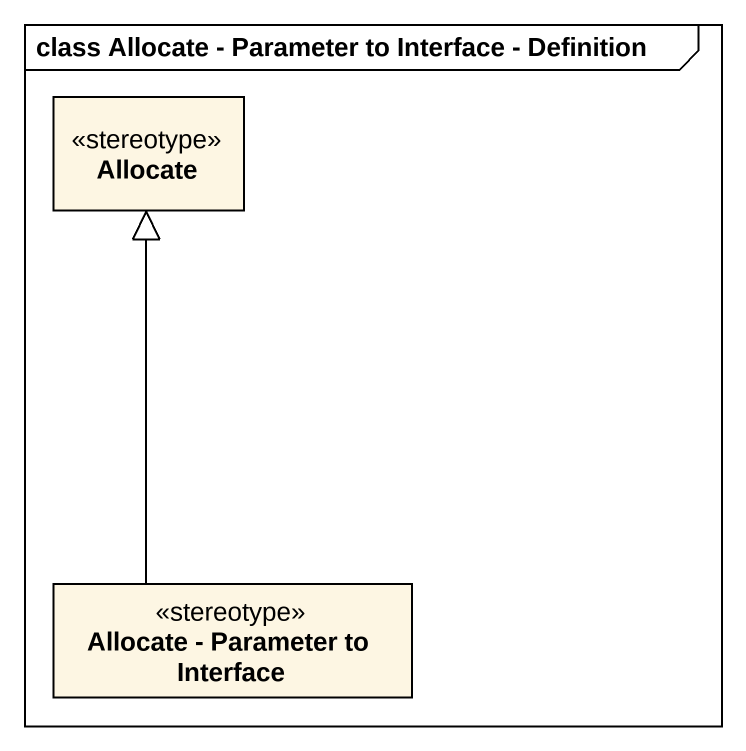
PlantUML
@startuml
mainframe class Allocate - Parameter to Interface - Definition
hide circle
hide empty members
class Allocate <<stereotype>>
class "Allocate - Parameter to Interface" as Allocate_Parameter_to <<stereotype>>
Allocate_Parameter_to -up-|> Allocate
@enduml
